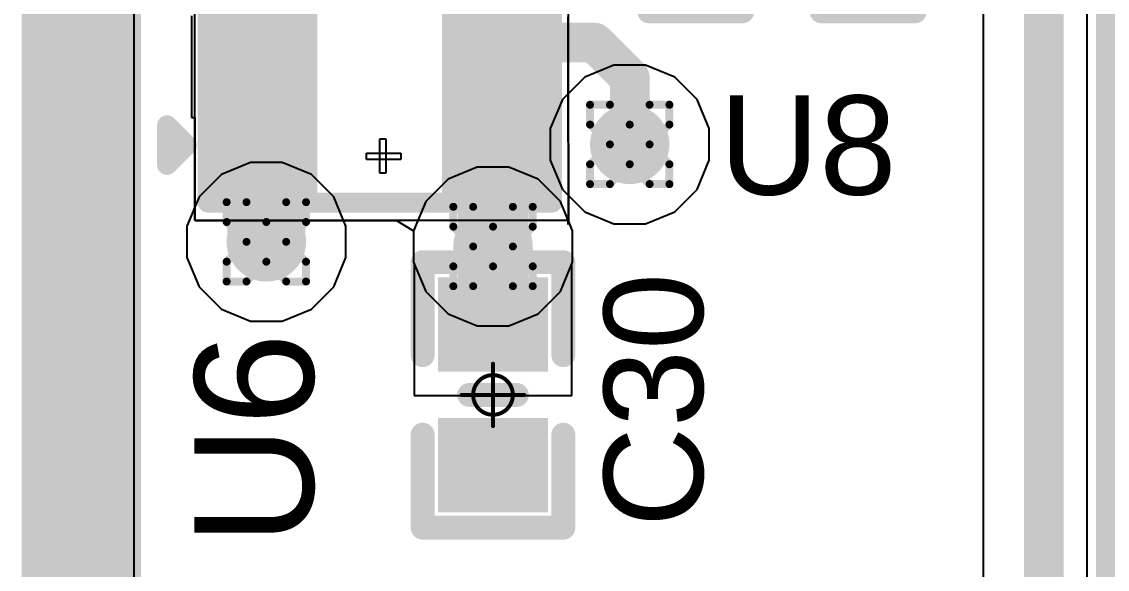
# Model space of a CAD drawing. Header units: inches. Extents: x -0.5 to 14, y -0.2 to 4.7.
# Drawn here: x -0.1492 to 0.1242, y 0.4519 to 0.5899 of the extents above; entities that cross this region are included whole.
import ezdxf

# ---------------------------------------------------------------- set-up
doc = ezdxf.new("R2010")
doc.units = ezdxf.units.IN
doc.header["$MEASUREMENT"] = 0
for name, color, linetype in [('Board_outline', 56, 'Continuous'), ('Bottom Layer', 5, 'Continuous'), ('Bottom Overlay', 54, 'Continuous'), ('Drill Drawing', 1, 'Continuous'), ('GND', 16, 'Continuous'), ('Keep-Out Layer', 6, 'Continuous'), ('Mechanical 15', 56, 'Continuous'), ('POWER', 76, 'Continuous'), ('Top Layer', 1, 'Continuous'), ('Top Overlay', 2, 'Continuous'), ('Top Paste', 8, 'Continuous'), ('Top Solder', 216, 'Continuous'), ('Via Holes', 16, 'Continuous')]:
    doc.layers.add(name, color=color, linetype=linetype)
doc.styles.add('Arial', font='', dxfattribs={"height": 0.2})
doc.styles.get('Arial').set_extended_font_data('Arial')

# ---------------------------------------------------------------- blocks, each defined once
blk = doc.blocks.new('C_0402_L_13')
at = {"layer": 'Top Layer'}
for points in [[(-0.02559, 0.00984), (-0.00984, 0.00984), (-0.00984, -0.00984), (-0.02559, -0.00984)], [(0.00984, 0.00984), (0.02559, 0.00984), (0.02559, -0.00984), (0.00984, -0.00984)]]:
    blk.add_hatch(color=1, dxfattribs=at).paths.add_polyline_path(points)
at = {"layer": 'Top Paste'}
for points in [[(-0.02559, 0.00984), (-0.00984, 0.00984), (-0.00984, -0.00984), (-0.02559, -0.00984)], [(0.00984, 0.00984), (0.02559, 0.00984), (0.02559, -0.00984), (0.00984, -0.00984)]]:
    blk.add_hatch(color=8, dxfattribs=at).paths.add_polyline_path(points)
at = {"layer": 'Top Solder'}
for points in [[(-0.02959, 0.01384), (-0.00584, 0.01384), (-0.00584, -0.01384), (-0.02959, -0.01384)], [(0.00584, 0.01384), (0.02959, 0.01384), (0.02959, -0.01384), (0.00584, -0.01384)]]:
    blk.add_hatch(color=216, dxfattribs=at).paths.add_polyline_path(points)
at = {"layer": 'Mechanical 15', "const_width": 0.001}
for points in [[(0, -0.00787), (0, 0.00788)], [(-0.00787, 0), (0.00788, 0)]]:
    blk.add_lwpolyline(points, dxfattribs=at)
at = {"layer": 'Mechanical 15'}
for points, const_width in [([(-0.00025, 0.00788, 1), (0.00025, 0.00788, 1)], 0.0005), ([(0.005, 0, 1), (-0.005, 0, 1)], 0.001), ([(-0.00812, 0, 1), (-0.00762, 0, 1)], 0.0005), ([(-0.00525, 0, 1), (-0.00475, 0, 1)], 0.0005), ([(0.00475, 0, 1), (0.00525, 0, 1)], 0.0005), ([(0.00763, 0, 1), (0.00813, 0, 1)], 0.0005), ([(-0.00025, -0.00787, 1), (0.00025, -0.00787, 1)], 0.0005)]:
    blk.add_lwpolyline(points, format="xyb", close=True, dxfattribs=dict(at, const_width=const_width))
at = {"layer": 'Top Overlay', "const_width": 0.006}
for points in [[(-0.03346, 0.01772), (-0.01, 0.01772)], [(-0.03346, -0.01771), (-0.03346, 0.01772)], [(0.01, 0.01772), (0.03346, 0.01772)], [(0.03346, -0.01772), (0.03346, 0.01772)], [(0, -0.006), (0, 0.006)], [(-0.03346, -0.01771), (-0.01, -0.01771)], [(-0.03346, -0.01771), (-0.03345, -0.01772)], [(0.01, -0.01771), (0.03346, -0.01771)]]:
    blk.add_lwpolyline(points, dxfattribs=at)
at = {"layer": 'Top Overlay', "const_width": 0.003}
for points in [[(-0.03496, 0.01772, 1), (-0.03196, 0.01772, 1)], [(-0.03496, 0.01772, 1), (-0.03196, 0.01772, 1)], [(-0.0115, 0.01772, 1), (-0.0085, 0.01772, 1)], [(0.0085, 0.01772, 1), (0.0115, 0.01772, 1)], [(0.03196, 0.01772, 1), (0.03496, 0.01772, 1)], [(0.03196, 0.01772, 1), (0.03496, 0.01772, 1)], [(-0.0015, 0.006, 1), (0.0015, 0.006, 1)], [(-0.0015, -0.006, 1), (0.0015, -0.006, 1)], [(-0.03496, -0.01771, 1), (-0.03196, -0.01771, 1)], [(-0.03496, -0.01771, 1), (-0.03196, -0.01771, 1)], [(-0.03496, -0.01771, 1), (-0.03196, -0.01771, 1)], [(-0.03495, -0.01772, 1), (-0.03195, -0.01772, 1)], [(-0.0115, -0.01771, 1), (-0.0085, -0.01771, 1)], [(0.0085, -0.01771, 1), (0.0115, -0.01771, 1)], [(0.03196, -0.01771, 1), (0.03496, -0.01771, 1)], [(0.03196, -0.01772, 1), (0.03496, -0.01772, 1)]]:
    blk.add_lwpolyline(points, format="xyb", close=True, dxfattribs=at)
blk = doc.blocks.new('C_0402_L_14')
at = {"layer": 'Top Layer'}
for points in [[(-0.02559, 0.00984), (-0.00984, 0.00984), (-0.00984, -0.00984), (-0.02559, -0.00984)], [(0.00984, 0.00984), (0.02559, 0.00984), (0.02559, -0.00984), (0.00984, -0.00984)]]:
    blk.add_hatch(color=1, dxfattribs=at).paths.add_polyline_path(points)
at = {"layer": 'Top Paste'}
for points in [[(-0.02559, 0.00984), (-0.00984, 0.00984), (-0.00984, -0.00984), (-0.02559, -0.00984)], [(0.00984, 0.00984), (0.02559, 0.00984), (0.02559, -0.00984), (0.00984, -0.00984)]]:
    blk.add_hatch(color=8, dxfattribs=at).paths.add_polyline_path(points)
at = {"layer": 'Top Solder'}
for points in [[(-0.02959, 0.01384), (-0.00584, 0.01384), (-0.00584, -0.01384), (-0.02959, -0.01384)], [(0.00584, 0.01384), (0.02959, 0.01384), (0.02959, -0.01384), (0.00584, -0.01384)]]:
    blk.add_hatch(color=216, dxfattribs=at).paths.add_polyline_path(points)
at = {"layer": 'Mechanical 15', "const_width": 0.001}
for points in [[(0, 0.00788), (0, -0.00787)], [(-0.00787, 0), (0.00788, 0)]]:
    blk.add_lwpolyline(points, dxfattribs=at)
at = {"layer": 'Mechanical 15'}
for points, const_width in [([(-0.00025, 0.00788, 1), (0.00025, 0.00788, 1)], 0.0005), ([(0.005, 0, 1), (-0.005, 0, 1)], 0.001), ([(-0.00812, 0, 1), (-0.00762, 0, 1)], 0.0005), ([(-0.00525, 0, 1), (-0.00475, 0, 1)], 0.0005), ([(0.00475, 0, 1), (0.00525, 0, 1)], 0.0005), ([(0.00763, 0, 1), (0.00813, 0, 1)], 0.0005), ([(-0.00025, -0.00787, 1), (0.00025, -0.00787, 1)], 0.0005)]:
    blk.add_lwpolyline(points, format="xyb", close=True, dxfattribs=dict(at, const_width=const_width))
at = {"layer": 'Top Overlay', "const_width": 0.006}
for points in [[(-0.03346, 0.01772), (-0.01, 0.01772)], [(-0.03346, 0.01772), (-0.03346, -0.01771)], [(0.01, 0.01772), (0.03346, 0.01772)], [(0.03346, 0.01772), (0.03346, -0.01772)], [(0, 0.006), (0, -0.006)], [(-0.03346, -0.01771), (-0.01, -0.01771)], [(-0.03346, -0.01771), (-0.03345, -0.01772)], [(0.01, -0.01771), (0.03346, -0.01771)]]:
    blk.add_lwpolyline(points, dxfattribs=at)
at = {"layer": 'Top Overlay', "const_width": 0.003}
for points in [[(-0.03496, 0.01772, 1), (-0.03196, 0.01772, 1)], [(-0.03496, 0.01772, 1), (-0.03196, 0.01772, 1)], [(-0.0115, 0.01772, 1), (-0.0085, 0.01772, 1)], [(0.0085, 0.01772, 1), (0.0115, 0.01772, 1)], [(0.03196, 0.01772, 1), (0.03496, 0.01772, 1)], [(0.03196, 0.01772, 1), (0.03496, 0.01772, 1)], [(-0.0015, 0.006, 1), (0.0015, 0.006, 1)], [(-0.0015, -0.006, 1), (0.0015, -0.006, 1)], [(-0.03496, -0.01771, 1), (-0.03196, -0.01771, 1)], [(-0.03496, -0.01771, 1), (-0.03196, -0.01771, 1)], [(-0.03496, -0.01771, 1), (-0.03196, -0.01771, 1)], [(-0.03495, -0.01772, 1), (-0.03195, -0.01772, 1)], [(-0.0115, -0.01771, 1), (-0.0085, -0.01771, 1)], [(0.0085, -0.01771, 1), (0.0115, -0.01771, 1)], [(0.03196, -0.01771, 1), (0.03496, -0.01771, 1)], [(0.03196, -0.01772, 1), (0.03496, -0.01772, 1)]]:
    blk.add_lwpolyline(points, format="xyb", close=True, dxfattribs=at)
blk = doc.blocks.new('SPL06_001_15')
at = {"layer": 'Top Layer'}
for points in [[(-0.0374, 0.02953), (-0.0374, 0.04725), (-0.01968, 0.04725), (-0.01968, 0.02953)], [(0.01968, 0.02953), (0.01968, 0.04725), (0.0374, 0.04725), (0.0374, 0.02953)], [(-0.0374, 0.00393), (-0.0374, 0.02165), (-0.01968, 0.02165), (-0.01968, 0.00393)], [(0.01968, 0.00393), (0.01968, 0.02165), (0.0374, 0.02165), (0.0374, 0.00393)], [(-0.0374, -0.02165), (-0.0374, -0.00393), (-0.01968, -0.00393), (-0.01968, -0.02165)], [(0.01968, -0.02165), (0.01968, -0.00393), (0.0374, -0.00393), (0.0374, -0.02165)], [(-0.0374, -0.04725), (-0.0374, -0.02953), (-0.01968, -0.02953), (-0.01968, -0.04725)], [(0.01968, -0.04725), (0.01968, -0.02953), (0.0374, -0.02953), (0.0374, -0.04725)]]:
    blk.add_hatch(color=1, dxfattribs=at).paths.add_polyline_path(points)
at = {"layer": 'Top Paste'}
for points in [[(-0.0374, 0.02953), (-0.0374, 0.04725), (-0.01968, 0.04725), (-0.01968, 0.02953)], [(0.01968, 0.02953), (0.01968, 0.04725), (0.0374, 0.04725), (0.0374, 0.02953)], [(-0.0374, 0.00393), (-0.0374, 0.02165), (-0.01968, 0.02165), (-0.01968, 0.00393)], [(0.01968, 0.00393), (0.01968, 0.02165), (0.0374, 0.02165), (0.0374, 0.00393)], [(-0.0374, -0.02165), (-0.0374, -0.00393), (-0.01968, -0.00393), (-0.01968, -0.02165)], [(0.01968, -0.02165), (0.01968, -0.00393), (0.0374, -0.00393), (0.0374, -0.02165)], [(-0.0374, -0.04725), (-0.0374, -0.02953), (-0.01968, -0.02953), (-0.01968, -0.04725)], [(0.01968, -0.04725), (0.01968, -0.02953), (0.0374, -0.02953), (0.0374, -0.04725)]]:
    blk.add_hatch(color=8, dxfattribs=at).paths.add_polyline_path(points)
at = {"layer": 'Top Solder'}
for points in [[(-0.0414, 0.02553), (-0.0414, 0.05125), (-0.01568, 0.05125), (-0.01568, 0.02553)], [(0.01568, 0.02553), (0.01568, 0.05125), (0.0414, 0.05125), (0.0414, 0.02553)], [(-0.0414, -0.00007), (-0.0414, 0.02565), (-0.01568, 0.02565), (-0.01568, -0.00007)], [(0.01568, -0.00007), (0.01568, 0.02565), (0.0414, 0.02565), (0.0414, -0.00007)], [(-0.0414, -0.02565), (-0.0414, 0.00007), (-0.01568, 0.00007), (-0.01568, -0.02565)], [(0.01568, -0.02565), (0.01568, 0.00007), (0.0414, 0.00007), (0.0414, -0.02565)], [(-0.0414, -0.05125), (-0.0414, -0.02553), (-0.01568, -0.02553), (-0.01568, -0.05125)], [(0.01568, -0.05125), (0.01568, -0.02553), (0.0414, -0.02553), (0.0414, -0.05125)]]:
    blk.add_hatch(color=216, dxfattribs=at).paths.add_polyline_path(points)
at = {"layer": 'Top Overlay'}
for p, q in [((-0.00158, 0.03701), (-0.00158, 0.04567)), ((-0.00158, 0.04567), (0, 0.04567)), ((0, 0.04567), (0, 0.03701)), ((-0.00536, 0.04065), (-0.00536, 0.04222)), ((-0.00536, 0.04222), (0.0033, 0.04222)), ((0.0033, 0.04222), (0.0033, 0.04065)), ((0.0033, 0.04065), (-0.00536, 0.04065)), ((0.0033, 0.04065), (0.0033, 0.04065)), ((-0.00158, 0.03701), (-0.00158, 0.03701)), ((0, 0.03701), (-0.00158, 0.03701))]:
    blk.add_line(p, q, dxfattribs=at)
at = {"layer": 'Top Overlay', "const_width": 0.005}
for points in [[(0.0433, 0.0531), (-0.04346, 0.0531)], [(-0.04346, 0.0531), (-0.04346, -0.0531)], [(0.0433, 0.0531), (0.0433, -0.0531)], [(0.05354, 0.04361), (0.04854, 0.03861)], [(0.05354, 0.04361), (0.05354, 0.03361)], [(0.05354, 0.03361), (0.04854, 0.03861)], [(0.0433, -0.0531), (-0.04346, -0.0531)]]:
    blk.add_lwpolyline(points, dxfattribs=at)
at = {"layer": 'Top Overlay'}
for points, const_width in [([(-0.04471, 0.0531, 1), (-0.04221, 0.0531, 1)], 0.0025), ([(-0.04471, 0.0531, 1), (-0.04221, 0.0531, 1)], 0.0025), ([(0.04205, 0.0531, 1), (0.04455, 0.0531, 1)], 0.0025), ([(0.04205, 0.0531, 1), (0.04455, 0.0531, 1)], 0.0025), ([(0.05229, 0.04361, 1), (0.05479, 0.04361, 1)], 0.0025), ([(0.05229, 0.04361, 1), (0.05479, 0.04361, 1)], 0.0025), ([(0.04729, 0.03861, 1), (0.04979, 0.03861, 1)], 0.0025), ([(0.04729, 0.03861, 1), (0.04979, 0.03861, 1)], 0.0025), ([(0.05229, 0.03361, 1), (0.05479, 0.03361, 1)], 0.0025), ([(0.05229, 0.03361, 1), (0.05479, 0.03361, 1)], 0.0025), ([(-0.00729, -0.02598, 1), (-0.01319, -0.02598, 1)], 0.00591), ([(-0.01467, -0.02598, 1), (-0.01171, -0.02598, 1)], 0.00295), ([(-0.00877, -0.02598, 1), (-0.00581, -0.02598, 1)], 0.00295), ([(-0.04471, -0.0531, 1), (-0.04221, -0.0531, 1)], 0.0025), ([(-0.04471, -0.0531, 1), (-0.04221, -0.0531, 1)], 0.0025), ([(0.04205, -0.0531, 1), (0.04455, -0.0531, 1)], 0.0025), ([(0.04205, -0.0531, 1), (0.04455, -0.0531, 1)], 0.0025)]:
    blk.add_lwpolyline(points, format="xyb", close=True, dxfattribs=dict(at, const_width=const_width))

msp = doc.modelspace()

# ---------------------------------------------------------------- hatches: boundary and pattern name
at = {"layer": 'Bottom Layer'}
h = msp.add_hatch(color=5, dxfattribs=at)
edge = h.paths.add_edge_path()
edge.add_arc((0.00392, 0.559), 0.01, 0, 360)
h = msp.add_hatch(color=5, dxfattribs=at)
edge = h.paths.add_edge_path()
edge.add_arc((-0.0876, 0.53445), 0.01, 0, 360)
h = msp.add_hatch(color=5, dxfattribs=at)
edge = h.paths.add_edge_path()
edge.add_arc((-0.03051, 0.53328), 0.01, 0, 360)
at = {"layer": 'GND'}
h = msp.add_hatch(color=16, dxfattribs=at)
edge = h.paths.add_edge_path()
edge.add_arc((0.00392, 0.559), 0.01, 0, 360)
h = msp.add_hatch(color=16, dxfattribs=at)
edge = h.paths.add_edge_path()
edge.add_arc((-0.0876, 0.53445), 0.01, 0, 360)
h = msp.add_hatch(color=16, dxfattribs=at)
edge = h.paths.add_edge_path()
edge.add_arc((-0.03051, 0.53328), 0.01, 0, 360)
at = {"layer": 'POWER'}
h = msp.add_hatch(color=76, dxfattribs=at)
edge = h.paths.add_edge_path()
edge.add_arc((0.00392, 0.559), 0.01, 0, 360)
h = msp.add_hatch(color=76, dxfattribs=at)
edge = h.paths.add_edge_path()
edge.add_arc((-0.0876, 0.53445), 0.01, 0, 360)
h = msp.add_hatch(color=76, dxfattribs=at)
edge = h.paths.add_edge_path()
edge.add_arc((-0.03051, 0.53328), 0.01, 0, 360)
at = {"layer": 'Top Layer'}
h = msp.add_hatch(color=1, dxfattribs=at)
edge = h.paths.add_edge_path()
edge.add_arc((0.00392, 0.559), 0.01, 0, 360)
for points in [[(-0.07775, 0.56791), (-0.09744, 0.56791), (-0.09744, 0.53445), (-0.07775, 0.53445)], [(-0.03937, 0.51359), (-0.02166, 0.51359), (-0.02166, 0.55905), (-0.03937, 0.55905)]]:
    msp.add_hatch(color=1, dxfattribs=at).paths.add_polyline_path(points)
h = msp.add_hatch(color=1, dxfattribs=at)
edge = h.paths.add_edge_path()
edge.add_arc((-0.0876, 0.53445), 0.01, 0, 360)
h = msp.add_hatch(color=1, dxfattribs=at)
edge = h.paths.add_edge_path()
edge.add_arc((-0.03051, 0.53328), 0.01, 0, 360)
at = {"layer": 'Via Holes'}
h = msp.add_hatch(color=7, dxfattribs=at)
edge = h.paths.add_edge_path()
edge.add_arc((0.00392, 0.559), 0.005, 0, 360)
h = msp.add_hatch(color=7, dxfattribs=at)
edge = h.paths.add_edge_path()
edge.add_arc((-0.0876, 0.53445), 0.005, 0, 360)
h = msp.add_hatch(color=7, dxfattribs=at)
edge = h.paths.add_edge_path()
edge.add_arc((-0.03051, 0.53328), 0.005, 0, 360)

# ---------------------------------------------------------------- linework, layer by layer
at = {"layer": 'Board_outline', "const_width": 0.03}
for points in [[(-0.13421, -0.08202), (-0.13421, 1.68018)], [(-0.13421, -0.08202), (-0.13421, 1.68018)], [(-0.13421, -0.08202), (-0.13421, 1.68018)], [(-0.13421, -0.08302), (-0.13421, 1.67918)]]:
    msp.add_lwpolyline(points, dxfattribs=at)
at = {"layer": 'Bottom Layer'}
for p, q in [((-0.12087, -0.08112), (-0.12087, 1.68018)), ((0.0929, 0.77829), (0.0929, 0.35936)), ((-0.03449, 0.55328), (-0.04184, 0.55023)), ((-0.02654, 0.55328), (-0.03449, 0.55328)), ((-0.01918, 0.55023), (-0.02654, 0.55328)), ((-0.04184, 0.55023), (-0.04747, 0.54461)), ((-0.01356, 0.54461), (-0.01918, 0.55023)), ((-0.04747, 0.54461), (-0.05051, 0.53726)), ((-0.01051, 0.53726), (-0.01356, 0.54461)), ((-0.05051, 0.53726), (-0.05051, 0.5293)), ((-0.01051, 0.5293), (-0.01051, 0.53726)), ((-0.05051, 0.5293), (-0.04747, 0.52195)), ((-0.01356, 0.52195), (-0.01051, 0.5293)), ((-0.04747, 0.52195), (-0.04184, 0.51632)), ((-0.01918, 0.51632), (-0.01356, 0.52195)), ((-0.04184, 0.51632), (-0.03449, 0.51328)), ((-0.02654, 0.51328), (-0.01918, 0.51632)), ((-0.03449, 0.51328), (-0.02654, 0.51328))]:
    msp.add_line(p, q, dxfattribs=at)
at = {"layer": 'Bottom Layer', "const_width": 0.01}
for points in [[(0.10819, 0.35936), (0.10819, 0.77829)], [(0.12634, 0.31011), (0.12634, 0.76854)]]:
    msp.add_lwpolyline(points, dxfattribs=at)
at = {"layer": 'Bottom Overlay', "const_width": 0.03}
msp.add_lwpolyline([(-0.13421, -0.08202), (-0.13421, 1.68018)], dxfattribs=at)
at = {"layer": 'Drill Drawing', "const_width": 0.002}
for points in [[(-0.00608, 0.564), (-0.00608, 0.569)], [(-0.00608, 0.569), (-0.00108, 0.569)], [(-0.00108, 0.569), (0.00392, 0.564)], [(0.00392, 0.564), (0.00892, 0.569)], [(0.00892, 0.569), (0.01392, 0.569)], [(0.01392, 0.564), (0.01392, 0.569)], [(-0.00608, 0.564), (-0.00108, 0.559)], [(0.00892, 0.559), (0.01392, 0.564)], [(-0.00608, 0.554), (-0.00108, 0.559)], [(0.00892, 0.559), (0.01392, 0.554)], [(-0.00608, 0.549), (-0.00608, 0.554)], [(-0.00108, 0.549), (0.00392, 0.554)], [(0.00392, 0.554), (0.00892, 0.549)], [(0.01392, 0.549), (0.01392, 0.554)], [(-0.00608, 0.549), (-0.00108, 0.549)], [(0.00892, 0.549), (0.01392, 0.549)], [(-0.0976, 0.53945), (-0.0976, 0.54445)], [(-0.0976, 0.54445), (-0.0926, 0.54445)], [(-0.0926, 0.54445), (-0.0876, 0.53945)], [(-0.0876, 0.53945), (-0.0826, 0.54445)], [(-0.0826, 0.54445), (-0.0776, 0.54445)], [(-0.0776, 0.53945), (-0.0776, 0.54445)], [(-0.04051, 0.53828), (-0.04051, 0.54328)], [(-0.04051, 0.54328), (-0.03551, 0.54328)], [(-0.03551, 0.54328), (-0.03051, 0.53828)], [(-0.03051, 0.53828), (-0.02551, 0.54328)], [(-0.02551, 0.54328), (-0.02051, 0.54328)], [(-0.02051, 0.53828), (-0.02051, 0.54328)], [(-0.0976, 0.53945), (-0.0926, 0.53445)], [(-0.0826, 0.53445), (-0.0776, 0.53945)], [(-0.04051, 0.53828), (-0.03551, 0.53328)], [(-0.02551, 0.53328), (-0.02051, 0.53828)], [(-0.0976, 0.52945), (-0.0926, 0.53445)], [(-0.0826, 0.53445), (-0.0776, 0.52945)], [(-0.04051, 0.52828), (-0.03551, 0.53328)], [(-0.02551, 0.53328), (-0.02051, 0.52828)], [(-0.0976, 0.52445), (-0.0976, 0.52945)], [(-0.0926, 0.52445), (-0.0876, 0.52945)], [(-0.0876, 0.52945), (-0.0826, 0.52445)], [(-0.0776, 0.52445), (-0.0776, 0.52945)], [(-0.04051, 0.52328), (-0.04051, 0.52828)], [(-0.03551, 0.52328), (-0.03051, 0.52828)], [(-0.03051, 0.52828), (-0.02551, 0.52328)], [(-0.02051, 0.52328), (-0.02051, 0.52828)], [(-0.0976, 0.52445), (-0.0926, 0.52445)], [(-0.0826, 0.52445), (-0.0776, 0.52445)], [(-0.04051, 0.52328), (-0.03551, 0.52328)], [(-0.02551, 0.52328), (-0.02051, 0.52328)]]:
    msp.add_lwpolyline(points, dxfattribs=at)
at = {"layer": 'Drill Drawing', "const_width": 0.001}
for points in [[(-0.00658, 0.569, 1), (-0.00558, 0.569, 1)], [(-0.00658, 0.569, 1), (-0.00558, 0.569, 1)], [(-0.00158, 0.569, 1), (-0.00058, 0.569, 1)], [(-0.00158, 0.569, 1), (-0.00058, 0.569, 1)], [(0.00842, 0.569, 1), (0.00942, 0.569, 1)], [(0.00842, 0.569, 1), (0.00942, 0.569, 1)], [(0.01342, 0.569, 1), (0.01442, 0.569, 1)], [(0.01342, 0.569, 1), (0.01442, 0.569, 1)], [(-0.00658, 0.564, 1), (-0.00558, 0.564, 1)], [(-0.00658, 0.564, 1), (-0.00558, 0.564, 1)], [(0.00342, 0.564, 1), (0.00442, 0.564, 1)], [(0.00342, 0.564, 1), (0.00442, 0.564, 1)], [(0.01342, 0.564, 1), (0.01442, 0.564, 1)], [(0.01342, 0.564, 1), (0.01442, 0.564, 1)], [(-0.00158, 0.559, 1), (-0.00058, 0.559, 1)], [(-0.00158, 0.559, 1), (-0.00058, 0.559, 1)], [(0.00842, 0.559, 1), (0.00942, 0.559, 1)], [(0.00842, 0.559, 1), (0.00942, 0.559, 1)], [(-0.00658, 0.554, 1), (-0.00558, 0.554, 1)], [(-0.00658, 0.554, 1), (-0.00558, 0.554, 1)], [(0.00342, 0.554, 1), (0.00442, 0.554, 1)], [(0.00342, 0.554, 1), (0.00442, 0.554, 1)], [(0.01342, 0.554, 1), (0.01442, 0.554, 1)], [(0.01342, 0.554, 1), (0.01442, 0.554, 1)], [(-0.00658, 0.549, 1), (-0.00558, 0.549, 1)], [(-0.00658, 0.549, 1), (-0.00558, 0.549, 1)], [(-0.00158, 0.549, 1), (-0.00058, 0.549, 1)], [(-0.00158, 0.549, 1), (-0.00058, 0.549, 1)], [(0.00842, 0.549, 1), (0.00942, 0.549, 1)], [(0.00842, 0.549, 1), (0.00942, 0.549, 1)], [(0.01342, 0.549, 1), (0.01442, 0.549, 1)], [(0.01342, 0.549, 1), (0.01442, 0.549, 1)], [(-0.0981, 0.54445, 1), (-0.0971, 0.54445, 1)], [(-0.0981, 0.54445, 1), (-0.0971, 0.54445, 1)], [(-0.0931, 0.54445, 1), (-0.0921, 0.54445, 1)], [(-0.0931, 0.54445, 1), (-0.0921, 0.54445, 1)], [(-0.0831, 0.54445, 1), (-0.0821, 0.54445, 1)], [(-0.0831, 0.54445, 1), (-0.0821, 0.54445, 1)], [(-0.0781, 0.54445, 1), (-0.0771, 0.54445, 1)], [(-0.0781, 0.54445, 1), (-0.0771, 0.54445, 1)], [(-0.04101, 0.54328, 1), (-0.04001, 0.54328, 1)], [(-0.04101, 0.54328, 1), (-0.04001, 0.54328, 1)], [(-0.03601, 0.54328, 1), (-0.03501, 0.54328, 1)], [(-0.03601, 0.54328, 1), (-0.03501, 0.54328, 1)], [(-0.02601, 0.54328, 1), (-0.02501, 0.54328, 1)], [(-0.02601, 0.54328, 1), (-0.02501, 0.54328, 1)], [(-0.02101, 0.54328, 1), (-0.02001, 0.54328, 1)], [(-0.02101, 0.54328, 1), (-0.02001, 0.54328, 1)], [(-0.0981, 0.53945, 1), (-0.0971, 0.53945, 1)], [(-0.0981, 0.53945, 1), (-0.0971, 0.53945, 1)], [(-0.0881, 0.53945, 1), (-0.0871, 0.53945, 1)], [(-0.0881, 0.53945, 1), (-0.0871, 0.53945, 1)], [(-0.0781, 0.53945, 1), (-0.0771, 0.53945, 1)], [(-0.0781, 0.53945, 1), (-0.0771, 0.53945, 1)], [(-0.04101, 0.53828, 1), (-0.04001, 0.53828, 1)], [(-0.04101, 0.53828, 1), (-0.04001, 0.53828, 1)], [(-0.03101, 0.53828, 1), (-0.03001, 0.53828, 1)], [(-0.03101, 0.53828, 1), (-0.03001, 0.53828, 1)], [(-0.02101, 0.53828, 1), (-0.02001, 0.53828, 1)], [(-0.02101, 0.53828, 1), (-0.02001, 0.53828, 1)], [(-0.0931, 0.53445, 1), (-0.0921, 0.53445, 1)], [(-0.0931, 0.53445, 1), (-0.0921, 0.53445, 1)], [(-0.0831, 0.53445, 1), (-0.0821, 0.53445, 1)], [(-0.0831, 0.53445, 1), (-0.0821, 0.53445, 1)], [(-0.03601, 0.53328, 1), (-0.03501, 0.53328, 1)], [(-0.03601, 0.53328, 1), (-0.03501, 0.53328, 1)], [(-0.02601, 0.53328, 1), (-0.02501, 0.53328, 1)], [(-0.02601, 0.53328, 1), (-0.02501, 0.53328, 1)], [(-0.0981, 0.52945, 1), (-0.0971, 0.52945, 1)], [(-0.0981, 0.52945, 1), (-0.0971, 0.52945, 1)], [(-0.0881, 0.52945, 1), (-0.0871, 0.52945, 1)], [(-0.0881, 0.52945, 1), (-0.0871, 0.52945, 1)], [(-0.0781, 0.52945, 1), (-0.0771, 0.52945, 1)], [(-0.0781, 0.52945, 1), (-0.0771, 0.52945, 1)], [(-0.04101, 0.52828, 1), (-0.04001, 0.52828, 1)], [(-0.04101, 0.52828, 1), (-0.04001, 0.52828, 1)], [(-0.03101, 0.52828, 1), (-0.03001, 0.52828, 1)], [(-0.03101, 0.52828, 1), (-0.03001, 0.52828, 1)], [(-0.02101, 0.52828, 1), (-0.02001, 0.52828, 1)], [(-0.02101, 0.52828, 1), (-0.02001, 0.52828, 1)], [(-0.0981, 0.52445, 1), (-0.0971, 0.52445, 1)], [(-0.0981, 0.52445, 1), (-0.0971, 0.52445, 1)], [(-0.0931, 0.52445, 1), (-0.0921, 0.52445, 1)], [(-0.0931, 0.52445, 1), (-0.0921, 0.52445, 1)], [(-0.0831, 0.52445, 1), (-0.0821, 0.52445, 1)], [(-0.0831, 0.52445, 1), (-0.0821, 0.52445, 1)], [(-0.0781, 0.52445, 1), (-0.0771, 0.52445, 1)], [(-0.0781, 0.52445, 1), (-0.0771, 0.52445, 1)], [(-0.04101, 0.52328, 1), (-0.04001, 0.52328, 1)], [(-0.04101, 0.52328, 1), (-0.04001, 0.52328, 1)], [(-0.03601, 0.52328, 1), (-0.03501, 0.52328, 1)], [(-0.03601, 0.52328, 1), (-0.03501, 0.52328, 1)], [(-0.02601, 0.52328, 1), (-0.02501, 0.52328, 1)], [(-0.02601, 0.52328, 1), (-0.02501, 0.52328, 1)], [(-0.02101, 0.52328, 1), (-0.02001, 0.52328, 1)], [(-0.02101, 0.52328, 1), (-0.02001, 0.52328, 1)]]:
    msp.add_lwpolyline(points, format="xyb", close=True, dxfattribs=at)
at = {"layer": 'GND'}
for p, q in [((-0.12087, -0.08112), (-0.12087, 1.68018)), ((-0.03449, 0.55328), (-0.04184, 0.55023)), ((-0.02654, 0.55328), (-0.03449, 0.55328)), ((-0.01918, 0.55023), (-0.02654, 0.55328)), ((-0.04184, 0.55023), (-0.04747, 0.54461)), ((-0.01356, 0.54461), (-0.01918, 0.55023)), ((-0.04747, 0.54461), (-0.05051, 0.53726)), ((-0.01051, 0.53726), (-0.01356, 0.54461)), ((-0.05051, 0.53726), (-0.05051, 0.5293)), ((-0.01051, 0.5293), (-0.01051, 0.53726)), ((-0.05051, 0.5293), (-0.04747, 0.52195)), ((-0.01356, 0.52195), (-0.01051, 0.5293)), ((-0.04747, 0.52195), (-0.04184, 0.51632)), ((-0.01918, 0.51632), (-0.01356, 0.52195)), ((-0.04184, 0.51632), (-0.03449, 0.51328)), ((-0.02654, 0.51328), (-0.01918, 0.51632)), ((-0.03449, 0.51328), (-0.02654, 0.51328))]:
    msp.add_line(p, q, dxfattribs=at)
at = {"layer": 'Keep-Out Layer', "const_width": 0.00616}
msp.add_lwpolyline([(-0.13421, -0.08202), (-0.13421, 1.68018)], dxfattribs=at)
msp.add_lwpolyline([(-0.13421, -0.08202), (-0.13421, 1.68018)], dxfattribs=at)
at = {"layer": 'POWER'}
for p, q in [((-0.12087, 0.31049), (-0.12087, 1.68018)), ((-0.00005, 0.579), (-0.0074, 0.57596)), ((0.0079, 0.579), (-0.00005, 0.579)), ((0.01525, 0.57596), (0.0079, 0.579)), ((-0.0074, 0.57596), (-0.01303, 0.57033)), ((0.02088, 0.57033), (0.01525, 0.57596)), ((-0.01303, 0.57033), (-0.01608, 0.56298)), ((0.02392, 0.56298), (0.02088, 0.57033)), ((-0.01608, 0.56298), (-0.01608, 0.55503)), ((0.02392, 0.55503), (0.02392, 0.56298)), ((-0.01608, 0.55503), (-0.01303, 0.54768)), ((0.02088, 0.54768), (0.02392, 0.55503)), ((-0.09157, 0.55445), (-0.09892, 0.5514)), ((-0.08362, 0.55445), (-0.09157, 0.55445)), ((-0.07627, 0.5514), (-0.08362, 0.55445)), ((-0.09892, 0.5514), (-0.10455, 0.54577)), ((-0.07064, 0.54577), (-0.07627, 0.5514)), ((-0.01303, 0.54768), (-0.0074, 0.54205)), ((0.01525, 0.54205), (0.02088, 0.54768)), ((-0.10455, 0.54577), (-0.1076, 0.53842)), ((-0.0676, 0.53842), (-0.07064, 0.54577)), ((-0.0074, 0.54205), (-0.00005, 0.539)), ((0.0079, 0.539), (0.01525, 0.54205)), ((-0.00005, 0.539), (0.0079, 0.539)), ((-0.1076, 0.53842), (-0.1076, 0.53047)), ((-0.0676, 0.53047), (-0.0676, 0.53842)), ((-0.1076, 0.53047), (-0.10455, 0.52312)), ((-0.07064, 0.52312), (-0.0676, 0.53047)), ((-0.10455, 0.52312), (-0.09892, 0.51749)), ((-0.07627, 0.51749), (-0.07064, 0.52312)), ((-0.09892, 0.51749), (-0.09157, 0.51445)), ((-0.08362, 0.51445), (-0.07627, 0.51749)), ((-0.09157, 0.51445), (-0.08362, 0.51445))]:
    msp.add_line(p, q, dxfattribs=at)
at = {"layer": 'Top Layer'}
for p, q in [((-0.12087, -0.08112), (-0.12087, 1.68018)), ((0.11904, 0.66536), (0.11904, 0.41119)), ((-0.1056, 0.53983), (-0.1056, 0.65383)), ((-0.0116, 0.65383), (-0.0116, 0.53883)), ((-0.10645, 0.59137), (-0.10645, 0.56579)), ((-0.0116, 0.55972), (-0.0116, 0.59117)), ((-0.10645, 0.56579), (-0.1056, 0.56579)), ((-0.1056, 0.56579), (-0.1056, 0.53983)), ((-0.01146, 0.55905), (-0.0116, 0.55972)), ((-0.01146, 0.53954), (-0.01146, 0.55905)), ((-0.0116, 0.53983), (-0.1056, 0.53983)), ((-0.1056, 0.53983), (-0.05486, 0.53983)), ((-0.05486, 0.53983), (-0.05051, 0.53726)), ((-0.0116, 0.53883), (-0.0116, 0.53983)), ((-0.01051, 0.53726), (-0.01146, 0.53954)), ((-0.05051, 0.53726), (-0.05051, 0.5293)), ((-0.01051, 0.5293), (-0.01051, 0.53726)), ((-0.05051, 0.5293), (-0.05036, 0.52892)), ((-0.05036, 0.52892), (-0.05036, 0.49572)), ((-0.01067, 0.52892), (-0.01051, 0.5293)), ((-0.01067, 0.49572), (-0.01067, 0.52892)), ((-0.05036, 0.49572), (-0.01067, 0.49572))]:
    msp.add_line(p, q, dxfattribs=at)
at = {"layer": 'Top Layer', "const_width": 0.01}
for points in [[(-0.03052, 0.58465), (-0.00493, 0.58465)], [(-0.00493, 0.58465), (0.00392, 0.57579)], [(0.00392, 0.559), (0.00392, 0.57579)]]:
    msp.add_lwpolyline(points, dxfattribs=at)
at = {"layer": 'Top Layer', "const_width": 0.005}
for points in [[(-0.03302, 0.58465, 1), (-0.02802, 0.58465, 1)], [(-0.00743, 0.58465, 1), (-0.00243, 0.58465, 1)], [(-0.00743, 0.58465, 1), (-0.00243, 0.58465, 1)], [(0.00142, 0.57579, 1), (0.00642, 0.57579, 1)], [(0.00142, 0.57579, 1), (0.00642, 0.57579, 1)], [(0.00142, 0.559, 1), (0.00642, 0.559, 1)]]:
    msp.add_lwpolyline(points, format="xyb", close=True, dxfattribs=at)
at = {"layer": 'Top Overlay', "const_width": 0.03}
msp.add_lwpolyline([(-0.13421, -0.08302), (-0.13421, 1.67918)], dxfattribs=at)

# ---------------------------------------------------------------- block references
for name, p, rotation in [('SPL06_001_15', (-0.05906, 0.59744), 180), ('C_0402_L_14', (-0.03052, 0.49588), 90)]:
    msp.add_blockref(name, p, dxfattribs=dict(rotation=rotation))
msp.add_blockref('C_0402_L_13', (0.04226, 0.61023))

# ---------------------------------------------------------------- texts
at = {"layer": 'Top Overlay', "style": 'Arial'}
msp.add_text('U8', height=0.025, dxfattribs=at).set_placement((0.02646, 0.54633))
for s, height, p in [('C30', 0.025, (0.02238, 0.46256)), ('U6', 0.03, (-0.07571, 0.45795))]:
    msp.add_text(s, height=height, rotation=90, dxfattribs=at).set_placement(p)

doc.saveas('drawing.dxf')
